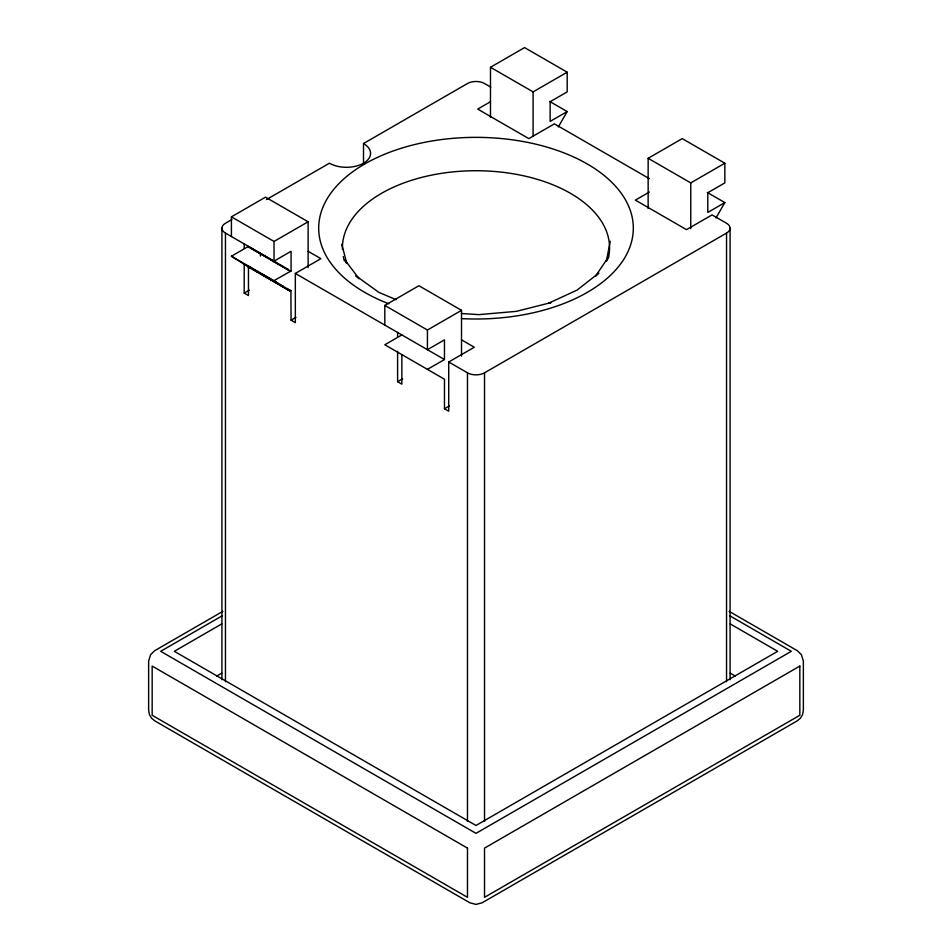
<?xml version="1.0" encoding="UTF-8"?>
<svg xmlns="http://www.w3.org/2000/svg" width="952" height="952" viewBox="0 0 952 952"><rect width="100%" height="100%" fill="white"/><g stroke="black" fill="none" stroke-linecap="round" stroke-linejoin="round"><path stroke-width="1.43" d="M610.232 241.249L606.341 261.36L608.554 256.921L595.559 276.092L598.844 273.057L577.114 290.074L548.507 303.272L551.053 302.593L516.317 311.363L478.832 314.636L461.446 313.517M558.288 126.961L567.19 111.562L549.637 101.436M715.952 217.984L724.841 202.586L707.3 192.459M231.419 236.536L231.419 216.854L265.501 197.171L308.115 221.768L308.115 267.536M490.482 117.465L490.482 67.283L524.576 47.6L567.19 72.197L567.19 91.88L550.137 101.721L550.137 121.404L567.19 111.562M231.871 219.543L225.457 223.256A12.055 6.961 0 0 0 225.457 233.085L225.457 681.668M266.524 199.539L329.416 163.22A24.109 13.911 0 0 0 363.509 163.22A24.109 13.911 0 0 0 363.509 143.538L467.48 83.514A12.055 6.961 0 0 1 484.52 83.514L490.768 87.12M490.482 101.721L477.702 109.099L528.836 138.623L554.397 123.867L649.383 178.69M308.115 251.292L320.895 258.67L295.334 273.438L295.334 322.633L291.074 320.181L290.907 290.562L290.051 291.05L250.138 268.048L231.419 256.219L248.46 246.378M249.317 246.865L248.46 247.353L250.162 247.353M251.019 247.853L250.138 248.365L251.875 248.341M252.72 248.841L251.84 249.341L253.577 249.329M254.422 249.817L253.541 250.328L255.279 250.316M256.136 250.804L255.243 251.316L256.98 251.292M231.419 216.854L274.033 241.451L308.115 221.768M490.482 67.283L533.096 91.88L567.19 72.197M257.837 251.792L256.945 252.304L258.682 252.28M259.539 252.768L258.658 253.28L260.396 253.268L260.396 256.076M261.241 253.756L260.36 254.267L262.097 254.243M262.954 254.743L262.062 255.255L263.799 255.231M264.656 255.719L263.764 256.231L265.501 256.219M247.615 266.548L248.46 266.06L248.46 295.572L244.2 293.121L244.2 264.18M248.46 267.036L249.317 266.548M266.358 256.707L265.477 257.219L267.214 257.195M249.317 267.536L250.162 267.036M250.138 268.048L251.019 267.536M268.059 257.695L267.179 258.206L268.916 258.182M250.983 268.535L251.875 268.024M269.761 258.67L268.88 259.182L270.618 259.17M252.685 269.511L253.577 269M271.475 259.658L270.582 260.17L272.32 260.146M254.398 270.499L255.279 269.987M273.176 260.646L272.296 261.157L273.141 261.645L291.074 251.292L291.074 270.975L273.855 280.721L231.419 256.219M256.1 271.475L257.837 271.451L256.945 271.963M257.802 272.462L258.682 271.951M259.503 273.438L260.396 272.926M261.217 274.426L262.097 273.914M262.062 274.914L262.954 274.402M262.919 275.414L263.799 274.902M263.764 275.901L264.656 275.39M264.62 276.389L265.501 275.878M265.477 276.889L266.358 276.377M266.322 277.377L267.214 276.865M267.179 277.877L268.059 277.365M268.024 278.365L268.916 277.853M244.2 293.121L249.317 290.17M268.88 278.853L269.761 278.341M270.582 279.84L271.475 279.329M272.296 280.828L273.176 280.316M273.141 281.316L274.033 280.804M273.998 281.804L274.878 281.304M274.842 282.304L275.735 281.792M275.699 282.792L276.58 282.28M277.401 283.779L278.293 283.268M279.103 284.767L279.995 284.255M280.816 285.743L281.697 285.231M281.661 286.243L282.554 285.731M282.518 286.73L283.399 286.219M284.22 287.718L285.1 287.207M285.921 288.694L286.814 288.182M286.778 289.194L287.659 288.682M287.635 289.682L288.515 289.17M288.48 290.17L289.372 289.658L290.907 290.562M291.074 320.181L295.941 317.361M384.81 325.096L384.81 305.413L418.904 285.731L461.518 310.34L461.518 356.096M648.145 208.488L648.145 158.306L682.239 138.623L724.841 163.22L724.841 182.903L707.8 192.744L707.8 212.427L724.841 202.586M401.863 334.937L384.81 344.779L444.465 379.217L444.465 408.741L448.725 411.204L448.725 361.998L474.298 347.242L461.518 339.852M649.419 192.006L635.365 200.122L686.499 229.646L712.06 214.89L726.543 223.256A12.055 6.961 0 0 1 726.543 233.085L726.543 681.668M384.81 305.413L427.424 330.023L461.518 310.34M648.145 158.306L690.759 182.903L724.841 163.22M397.603 351.288L397.603 381.681L402.708 378.729M427.424 369.376L444.465 359.535L444.465 339.852L427.424 349.693L427.424 330.023M448.725 361.998L467.48 372.827A12.055 6.961 0 0 0 484.52 372.827L726.543 233.085M444.465 408.741L449.344 405.933M222.875 611.327L154.652 650.716L150.606 654.667L148.631 661.152L148.631 710.359L149.44 714.643L151.642 718.284L154.652 720.795L469.979 902.841L476 904.4L482.021 902.841L797.348 720.795L800.358 718.284L802.56 714.643L803.369 710.359L803.369 661.152L801.394 654.667L797.348 650.716L729.125 611.327M222.459 615.646L160.686 651.311L476 833.357L791.314 651.311L729.541 615.646M221.816 623.881L174.323 651.311L476 825.479L777.677 651.311L730.184 623.881M216.687 676.051L221.816 673.088M396.175 299.725L378.753 292.312L355.893 275.794L359.106 278.757L344.826 259.896M225.457 233.085L274.878 261.633L273.998 262.133L275.735 262.121L276.58 262.609L275.699 263.121L277.437 263.109L278.293 263.597L277.401 264.109L279.138 264.085L279.995 264.585L279.103 265.096L280.84 265.072L281.697 265.56L280.816 266.072L282.554 266.06L283.399 266.548L282.518 267.06L284.255 267.036L285.1 267.536L284.22 268.048L285.957 268.024L286.814 268.512L285.921 269.023L287.659 269.011L288.515 269.499L287.635 270.011L291.074 270.975M295.334 273.438L444.465 359.535M397.603 381.681L401.863 384.144L401.863 354.62M730.184 673.088L735.313 676.051M273.855 280.721L290.051 291.05M345.374 260.991L346.468 263.18M341.768 244.271L346.647 262.847M730.077 228.171L730.077 679.716M690.759 182.903L690.759 228.659M533.096 91.88L533.096 136.16M484.52 372.827L484.52 821.397M467.48 372.827L467.48 821.397M397.603 332.474L397.603 336.818M363.509 143.538L363.509 164.339M274.033 241.451L274.033 261.134M244.2 243.914L244.2 248.258M221.923 228.171L221.923 679.716M388.785 303.759A157.318 90.821 0 0 1 384.013 154.498A157.318 90.821 0 0 1 627.784 204.299A157.318 90.821 0 0 1 461.458 318.611M344.327 260.836A133.577 77.124 0 0 1 343.267 256.528M342.446 249.353A133.577 77.124 0 0 1 483.39 170.848A133.577 77.124 0 0 1 608.447 257.861M799.835 666.067L484.52 848.113L484.52 897.319L799.835 715.273L799.835 666.067M467.48 848.113L152.165 666.067L152.165 715.273L467.48 897.319L467.48 848.113"/></g></svg>
